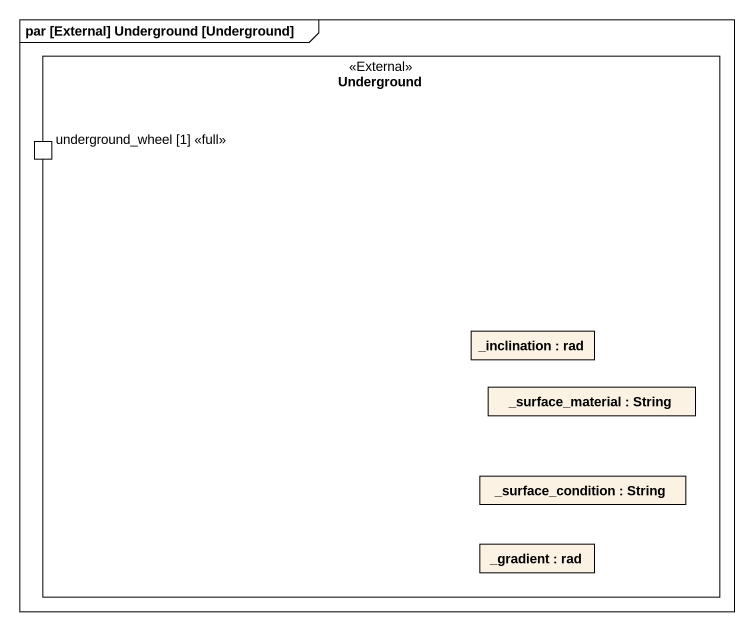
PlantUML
@startuml
mainframe par [External] Underground [Underground]
rectangle Underground <<External>> {
  port "underground_wheel [1] <<full>>" as underground_wheel_1_full
  rectangle "_inclination : rad" as inclination
  rectangle "_surface_material : String" as surface_material
  rectangle "_surface_condition : String" as surface_condition
  rectangle "_gradient : rad" as gradient
}
@enduml
